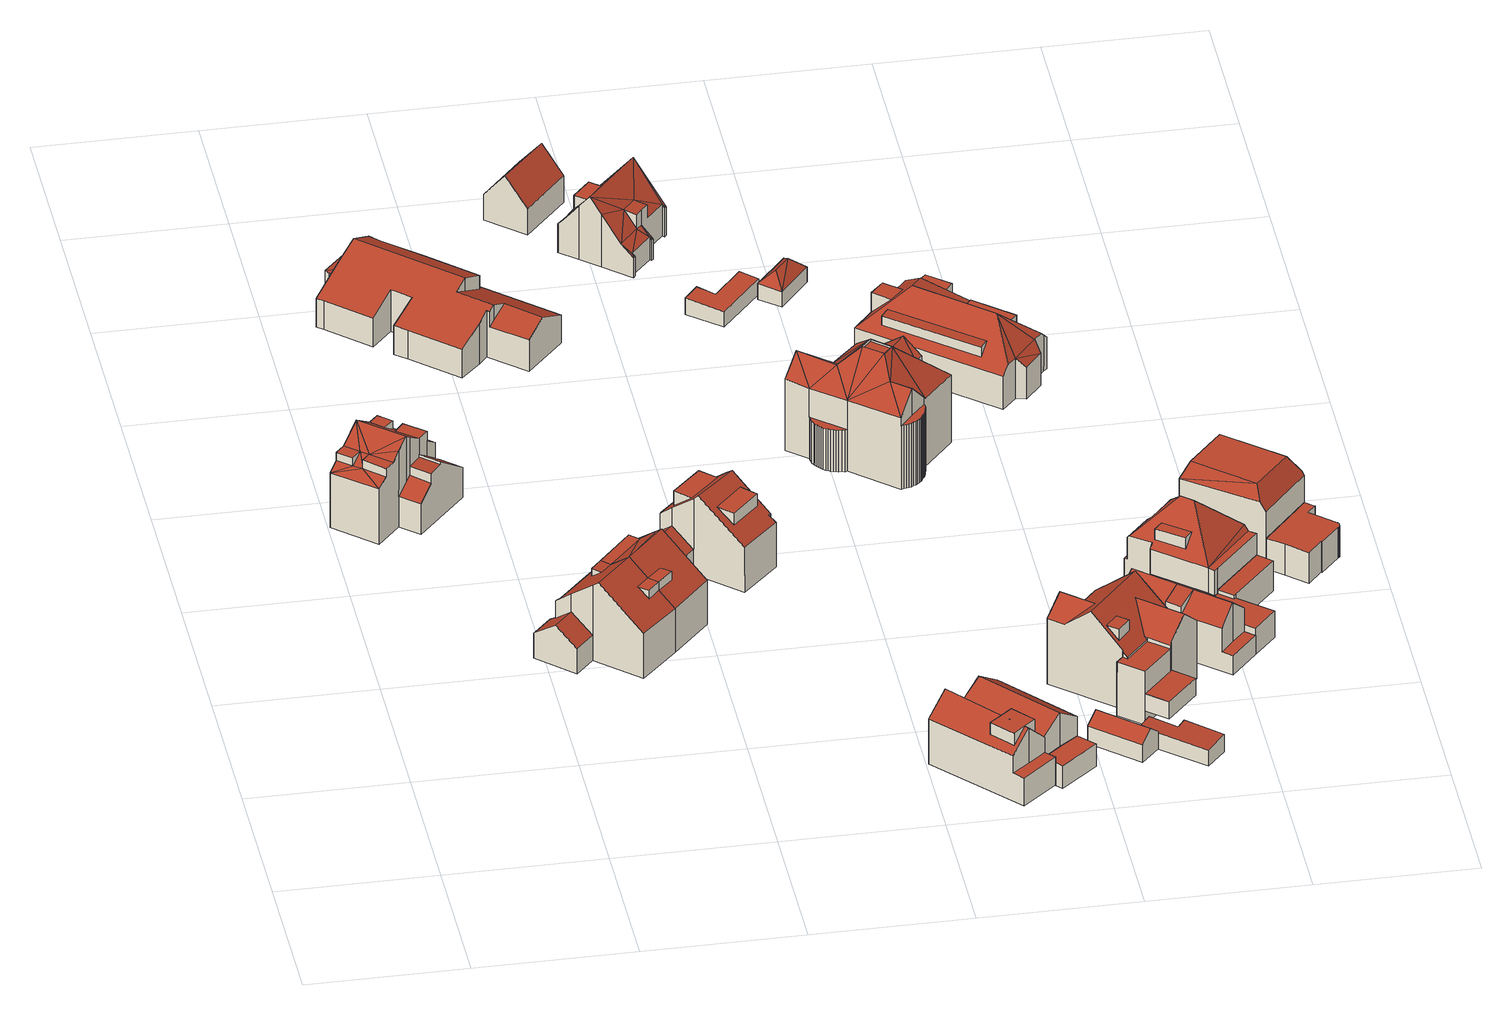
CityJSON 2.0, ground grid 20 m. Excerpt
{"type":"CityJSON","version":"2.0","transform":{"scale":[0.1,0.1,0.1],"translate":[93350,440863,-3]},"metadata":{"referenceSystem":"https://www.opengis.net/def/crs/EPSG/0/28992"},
"CityObjects":{
"building1":{"type":"Building","attributes":{"yearOfConstruction":1935,"hoogste_bouwlaag":2,"statusOmschr":"Pand in gebruik","aantalBouwlagen":3,"laagste_bouwlaag":0,"typeOmschr":"half vrijstaand"},"address":[{"CountryName":"Nederland","LocalityName":"Rotterdam","ThoroughfareNumber":"1","ThoroughfareName":"Wilgenoord","PostalCode":"3054AW"}],"geometry":[{"type":"Solid","lod":"2","boundaries":[[[[0,1,2,3,4,5,6,7]],[[8,9,10,11]],[[12,13,14,15]],[[16,17,18,19]],[[20,21,22,23]],[[24,25,26,27]],[[28,29,30,31,32]],[[33,34,35,36,37,38,11,10,39,40,41,19,18,42,43]],[[44,45,46,47,48,49,50]],[[51,52,53]],[[54,55,56]],[[24,54,52]],[[21,39,24]],[[21,24,52]],[[40,39,21]],[[40,21,57]],[[57,21,20]],[[52,54,56]],[[53,52,56]],[[39,25,24]],[[38,37,9,8]],[[15,14,29,28]],[[49,48,13,12]],[[43,42,17,16]],[[23,22,52,51]],[[27,26,55,54]],[[40,57,31,30]],[[33,43,47,46]],[[14,41,40,30,29]],[[48,19,41,14,13]],[[43,16,19,48,47]],[[20,23,51,53,3,2,31,57]],[[46,45,34,33]],[[12,15,28,32,1,0,50,49]],[[32,31,2,1]],[[53,56,4,3]],[[10,9,37,36,5,4,56,55,26,25,39]],[[6,5,36,35]],[[44,7,6,35,34,45]],[[0,7,44,50]],[[8,11,38]],[[17,42,18]],[[21,52,22]],[[24,27,54]]]],"semantics":{"surfaces":[{"type":"GroundSurface"},{"type":"RoofSurface"},{"type":"WallSurface"}],"values":[[0,1,1,1,1,1,1,1,1,1,1,1,1,1,1,1,1,1,1,1,2,2,2,2,2,2,2,2,2,2,2,2,2,2,2,2,2,2,2,2,2,2,2,2]]}}]},
"building2":{"type":"Building","attributes":{"yearOfConstruction":1935,"hoogste_bouwlaag":2,"statusOmschr":"Pand in gebruik","aantalBouwlagen":4,"laagste_bouwlaag":1,"typeOmschr":"kop van een rij"},"address":[{"CountryName":"Nederland","LocalityName":"Rotterdam","ThoroughfareNumber":"213","ThoroughfareName":"Straatweg","PostalCode":"3054AE"}],"geometry":[{"type":"Solid","lod":"2","boundaries":[[[[58,59,60,61,62,63,64,65,66,67]],[[68,69,70,71]],[[72,73,74,75]],[[76,77,78,79]],[[80,77,76,81,82,83,84,85]],[[86,87,88,89,90,73,72]],[[70,91,92,93,94,95,96,97,98,99,82,81,71]],[[92,91,69,68]],[[99,98,72,75]],[[98,97,86,72]],[[82,99,75,60,59,83]],[[79,78,80,85]],[[87,86,97,96]],[[76,79,85,84,58,67,93,92,68,71,81]],[[84,83,59,58]],[[75,74,61,60]],[[74,73,90,62,61]],[[63,62,90,89]],[[64,63,89,88]],[[95,65,64,88,87,96]],[[66,65,95,94]],[[67,66,94,93]],[[70,69,91]],[[78,77,80]]]],"semantics":{"surfaces":[{"type":"GroundSurface"},{"type":"RoofSurface"},{"type":"WallSurface"}],"values":[[0,1,1,1,1,1,1,2,2,2,2,2,2,2,2,2,2,2,2,2,2,2,2,2]]}}]},
"building3":{"type":"Building","attributes":{"yearOfConstruction":1935,"hoogste_bouwlaag":2,"statusOmschr":"Pand in gebruik","aantalBouwlagen":3,"laagste_bouwlaag":0,"typeOmschr":"tussenpand"},"address":[{"CountryName":"Nederland","LocalityName":"Rotterdam","ThoroughfareNumber":"215","ThoroughfareName":"Straatweg","PostalCode":"3054AE"}],"geometry":[{"type":"Solid","lod":"2","boundaries":[[[[100,101,58,67,102,103,104,105]],[[106,107,108,109]],[[106,110,111,112,113,107]],[[114,68,71,115]],[[116,76,79,117]],[[84,118,119,81,76,116,120,85]],[[119,121,81]],[[121,122,115]],[[122,123,124]],[[121,115,81]],[[115,71,81]],[[115,122,124]],[[124,123,125]],[[124,125,93]],[[124,93,92]],[[108,107,122,121]],[[107,113,123,122]],[[118,101,100,108,121,119]],[[113,112,125,123]],[[112,102,67,93,125]],[[124,92,68,114]],[[117,79,85,120]],[[109,105,104,110,106]],[[109,108,100,105]],[[118,84,58,101]],[[76,81,71,68,92,93,67,58,84,85,79]],[[112,111,103,102]],[[104,103,111,110]],[[115,124,114]],[[117,120,116]]]],"semantics":{"surfaces":[{"type":"GroundSurface"},{"type":"RoofSurface"},{"type":"WallSurface"}],"values":[[0,1,1,1,1,1,1,1,1,1,1,1,1,1,1,2,2,2,2,2,2,2,2,2,2,2,2,2,2,2]]}}]},
"building4":{"type":"Building","attributes":{"yearOfConstruction":1983,"hoogste_bouwlaag":1,"statusOmschr":"Pand in gebruik","aantalBouwlagen":2,"laagste_bouwlaag":0,"typeOmschr":"vrijstaand"},"address":[{"CountryName":"Nederland","LocalityName":"Rotterdam","ThoroughfareNumber":"18","ThoroughfareName":"Wilgenoord","PostalCode":"3054AW"}],"children":["building4-1","building4-2"]},
"building4-1":{"type":"BuildingPart","parents":["building4"],"geometry":[{"type":"Solid","lod":"2","boundaries":[[[[126,127,128,129,130,131,132,133,134,135,136,137,138,139,140,141,142,143]],[[144,145,146,147,148]],[[149,145,144,150,151,152,153,154,155]],[[156,157,158,159,160,161]],[[162,163,164,149,155,160,159,165,166,167,168,169,170,171,172,173,174]],[[137,136,175,176]],[[138,137,176,177]],[[139,138,177,178]],[[149,164,147,146]],[[145,149,146]],[[153,152,156,161]],[[178,177,158,157]],[[152,140,139,178,157,156]],[[161,160,154,153]],[[160,155,154]],[[177,176,159,158]],[[176,175,165,159]],[[175,136,135,166,165]],[[147,164,163,126,143,148]],[[163,162,127,126]],[[162,174,128,127]],[[174,173,129,128]],[[173,172,130,129]],[[131,130,172,171]],[[171,170,169,132,131]],[[169,168,133,132]],[[168,167,134,133]],[[167,166,135,134]],[[141,140,152,151]],[[142,141,151,150]],[[150,144,148,143,142]]]],"semantics":{"surfaces":[{"type":"GroundSurface"},{"type":"RoofSurface"},{"type":"ClosureSurface"},{"type":"WallSurface"}],"values":[[0,1,1,1,1,2,2,2,3,3,3,3,3,3,3,3,3,3,3,3,3,3,3,3,3,3,3,3,3,3,3]]}}]},
"building4-2":{"type":"BuildingPart","parents":["building4"],"geometry":[{"type":"Solid","lod":"2","boundaries":[[[[139,138,137,136,179,180,181,182,183,184,185]],[[176,175,136,137]],[[178,177,138,139]],[[177,176,137,138]],[[176,186,187]],[[176,187,175]],[[176,188,186]],[[177,189,176]],[[190,191,177]],[[192,191,190]],[[190,177,178]],[[189,188,176]],[[191,189,177]],[[175,187,179,136]],[[187,186,180,179]],[[186,188,181,180]],[[182,181,188,189]],[[183,182,189,191]],[[184,183,191,192]],[[192,190,185,184]],[[190,178,139,185]]]],"semantics":{"surfaces":[{"type":"GroundSurface"},{"type":"ClosureSurface"},{"type":"RoofSurface"},{"type":"WallSurface"}],"values":[[0,1,1,1,2,2,2,2,2,2,2,2,2,3,3,3,3,3,3,3,3]]}}]},
"building5":{"type":"Building","attributes":{"yearOfConstruction":1935,"hoogste_bouwlaag":2,"statusOmschr":"Pand in gebruik","aantalBouwlagen":3,"laagste_bouwlaag":0,"typeOmschr":"kop van een rij"},"address":[{"CountryName":"Nederland","LocalityName":"Rotterdam","ThoroughfareNumber":"217","ThoroughfareName":"Straatweg","PostalCode":"3054AE"}],"geometry":[{"type":"Solid","lod":"2","boundaries":[[[[193,194,195,196,197,105,104,198,199,200,201,202,203]],[[204,205,206,110,106,207,208]],[[209,210,211,212,213,214],[215,216,217,218]],[[207,106,109,219]],[[220,221,222,223,224,225,226,227,228,211,210],[229,230,231,232]],[[233,223,222]],[[234,233,235]],[[234,223,233]],[[235,233,221,220]],[[221,233,222]],[[209,193,203,235,220,210]],[[227,226,208,207]],[[228,227,207,219]],[[211,228,219,197,196,212]],[[204,208,226,225]],[[224,201,200,204,225]],[[234,202,201,224,223]],[[234,235,203,202]],[[209,214,194,193]],[[195,194,214,213]],[[213,212,196,195]],[[219,109,105,197]],[[109,106,110,104,105]],[[198,104,110,206]],[[199,198,206,205]],[[200,199,205,204]],[[218,217,236,237]],[[237,236,216,215]],[[236,217,216]],[[237,215,218]],[[238,239,230,229]],[[232,231,239,238]],[[229,232,238]],[[230,239,231]]]],"semantics":{"surfaces":[{"type":"GroundSurface"},{"type":"RoofSurface"},{"type":"WallSurface"}],"values":[[0,1,1,1,1,1,1,1,2,2,2,2,2,2,2,2,2,2,2,2,2,2,2,2,2,2,1,2,2,2,1,2,2,2]]}}]},
"building6":{"type":"Building","attributes":{"yearOfConstruction":1884,"hoogste_bouwlaag":1,"statusOmschr":"Pand in gebruik","aantalBouwlagen":2,"laagste_bouwlaag":0,"typeOmschr":"tussenpand"},"address":[{"CountryName":"Nederland","LocalityName":"Rotterdam","ThoroughfareNumber":"252","ThoroughfareName":"Straatweg","PostalCode":"3054AN"}],"geometry":[{"type":"Solid","lod":"2","boundaries":[[[[240,241,242,243]],[[244,245,246,247,248,249]],[[250,251,246,252,253,254,255,249]],[[249,255,256,257,252,246,258,259]],[[260,261,262,263,264]],[[248,247,251,250]],[[259,258,245,244]],[[255,254,262,261]],[[256,255,261,260]],[[257,242,241,253,252]],[[264,243,242,257,256,260]],[[264,263,240,243]],[[262,254,253,241,240,263]],[[246,251,247]],[[245,258,246]],[[249,248,250]],[[244,249,259]]]],"semantics":{"surfaces":[{"type":"GroundSurface"},{"type":"RoofSurface"},{"type":"WallSurface"}],"values":[[0,1,1,1,1,2,2,2,2,2,2,2,2,2,2,2,2]]}}]},
"building7":{"type":"Building","attributes":{"yearOfConstruction":1881,"statusOmschr":"Pand in gebruik","aantalBouwlagen":1},"address":[{"CountryName":"Nederland","LocalityName":"Rotterdam"}],"geometry":[{"type":"Solid","lod":"2","boundaries":[[[[265,266,267,268]],[[269,270,271,272]],[[273,274,270,269]],[[272,271,266,265]],[[271,270,274,267,266]],[[268,267,274,273]],[[272,265,268,273,269]]]],"semantics":{"surfaces":[{"type":"GroundSurface"},{"type":"RoofSurface"},{"type":"WallSurface"}],"values":[[0,1,1,2,2,2,2]]}}]},
"building8":{"type":"Building","attributes":{"yearOfConstruction":1887,"hoogste_bouwlaag":1,"statusOmschr":"Pand in gebruik","aantalBouwlagen":3,"laagste_bouwlaag":1,"typeOmschr":"kop van een rij"},"address":[{"CountryName":"Nederland","LocalityName":"Rotterdam","ThoroughfareNumber":"254","ThoroughfareName":"Straatweg","PostalCode":"3054AN"}],"children":["building8-1","building8-2"]},
"building8-1":{"type":"BuildingPart","parents":["building8"],"geometry":[{"type":"Solid","lod":"2","boundaries":[[[[275,276,277,278,279]],[[280,281,282,283]],[[284,285,281,280]],[[286,287,275,279]],[[287,288,276,275]],[[280,283,288,287]],[[284,280,287,286]],[[285,278,277,282,281]],[[286,279,278,285,284]],[[288,283,282,277,276]]]],"semantics":{"surfaces":[{"type":"GroundSurface"},{"type":"RoofSurface"},{"type":"ClosureSurface"},{"type":"WallSurface"}],"values":[[0,1,1,2,2,3,3,3,3,3]]}}]},
"building8-2":{"type":"BuildingPart","parents":["building8"],"geometry":[{"type":"Solid","lod":"2","boundaries":[[[[289,290,291,276,275,279]],[[286,287,288,292,293,294]],[[275,276,288,287]],[[279,275,287,286]],[[292,288,276,291]],[[293,292,291,290]],[[289,279,286,294]],[[294,293,290,289]]]],"semantics":{"surfaces":[{"type":"GroundSurface"},{"type":"RoofSurface"},{"type":"ClosureSurface"},{"type":"WallSurface"}],"values":[[0,1,2,2,3,3,3,3]]}}]},
"building9":{"type":"Building","attributes":{"yearOfConstruction":1921,"hoogste_bouwlaag":2,"statusOmschr":"Pand in gebruik","aantalBouwlagen":3,"laagste_bouwlaag":0,"typeOmschr":"vrijstaand"},"address":[{"CountryName":"Nederland","LocalityName":"Rotterdam","ThoroughfareNumber":"223","ThoroughfareName":"Straatweg","PostalCode":"3054AG"}],"geometry":[{"type":"Solid","lod":"2","boundaries":[[[[295,296,297,298,299,300,301,302,303,304,305,306,307,308,309,310,311,312,313,314]],[[315,316,317,318]],[[319,320,321,322,323]],[[324,325,326]],[[327,328,329]],[[327,329,330]],[[329,328,324]],[[331,326,325]],[[329,324,326]],[[332,326,331]],[[333,334,320]],[[321,335,325]],[[320,334,321]],[[324,321,325]],[[336,320,337]],[[321,334,335]],[[336,333,320]],[[338,333,336]],[[338,336,339]],[[317,340,341]],[[333,342,318]],[[333,317,334]],[[317,343,334]],[[342,344,318]],[[342,345,346]],[[333,318,317]],[[317,341,343]],[[333,345,342]],[[343,341,347]],[[341,348,347]],[[323,322,324,328]],[[337,319,323,328,295,314,336]],[[305,304,347,348]],[[306,305,348,341]],[[307,306,341,340]],[[309,308,344,342]],[[344,308,307,340,316,315]],[[342,346,310,309]],[[311,310,346,345]],[[338,312,311,345,333]],[[338,339,313,312]],[[339,336,314,313]],[[296,295,328,327]],[[327,330,297,296]],[[330,329,298,297]],[[329,326,299,298]],[[300,299,326,332]],[[332,331,301,300]],[[331,325,335,302,301]],[[335,334,343,303,302]],[[343,347,304,303]],[[317,316,340]],[[318,344,315]],[[319,337,320]],[[322,321,324]]]],"semantics":{"surfaces":[{"type":"GroundSurface"},{"type":"RoofSurface"},{"type":"WallSurface"}],"values":[[0,1,1,1,1,1,1,1,1,1,1,1,1,1,1,1,1,1,1,1,1,1,1,1,1,1,1,1,1,1,2,2,2,2,2,2,2,2,2,2,2,2,2,2,2,2,2,2,2,2,2,2,2,2,2]]}}]},
"building10":{"type":"Building","attributes":{"yearOfConstruction":1887,"statusOmschr":"Pand in gebruik","aantalBouwlagen":1},"address":[{"CountryName":"Nederland","LocalityName":"Rotterdam"}],"geometry":[{"type":"Solid","lod":"2","boundaries":[[[[349,350,351,352]],[[353,354,355,356]],[[356,355,357,358]],[[358,357,350,349]],[[354,351,350,357,355]],[[352,351,354,353]],[[353,356,358,349,352]]]],"semantics":{"surfaces":[{"type":"GroundSurface"},{"type":"RoofSurface"},{"type":"WallSurface"}],"values":[[0,1,1,2,2,2,2]]}}]},
"building11":{"type":"Building","attributes":{"yearOfConstruction":1921,"statusOmschr":"Pand in gebruik","aantalBouwlagen":1},"address":[{"CountryName":"Nederland","LocalityName":"Rotterdam"}],"geometry":[{"type":"Solid","lod":"2","boundaries":[[[[359,360,361,362,363,364]],[[365,366,367,368,369,370]],[[370,369,360,359]],[[369,368,361,360]],[[362,361,368,367]],[[363,362,367,366]],[[364,363,366,365]],[[359,364,365,370]]]],"semantics":{"surfaces":[{"type":"GroundSurface"},{"type":"RoofSurface"},{"type":"WallSurface"}],"values":[[0,1,2,2,2,2,2,2]]}}]},
"building12":{"type":"Building","attributes":{"yearOfConstruction":1914,"hoogste_bouwlaag":2,"statusOmschr":"Pand in gebruik","aantalBouwlagen":4,"laagste_bouwlaag":1,"typeOmschr":"tussenpand"},"address":[{"CountryName":"Nederland","LocalityName":"Rotterdam","ThoroughfareNumber":"219","ThoroughfareName":"Straatweg","PostalCode":"3054AG"}],"children":["building12-1","building12-2"]},
"building12-1":{"type":"BuildingPart","parents":["building12"],"geometry":[{"type":"Solid","lod":"2","boundaries":[[[[371,372,373,374,375,376,377]],[[378,379,380,381,382,383,384]],[[378,384,372,371]],[[384,383,373,372]],[[383,382,374,373]],[[382,381,375,374]],[[376,375,381,380]],[[377,376,380,379]],[[379,378,371,377]]]],"semantics":{"surfaces":[{"type":"GroundSurface"},{"type":"RoofSurface"},{"type":"ClosureSurface"},{"type":"WallSurface"}],"values":[[0,1,2,2,2,2,3,3,3]]}}]},
"building12-2":{"type":"BuildingPart","parents":["building12"],"geometry":[{"type":"Solid","lod":"2","boundaries":[[[[385,386,387,388,389,390,391,392,393,394,395,396,397,398,399,400,401,402,403,404,405,406,407,408,409,410,411,412,413,414,415,416,375,374,373,372,371,417,418,419,420,421,422,423,424,425,426,427,428,429,430]],[[431,432,433,434]],[[435,436,437,438]],[[439,440,441,442,443,444,445,446,447,448,449,450,451,452,453,454,455,456,457,458,459]],[[460,461,462,463]],[[464,465,466,467,468,469,470,471,472,473,474,475,476,477,478,479,480,481,482]],[[374,375,381,382]],[[373,374,382,383]],[[372,373,383,384]],[[371,372,384,378]],[[483,435,484]],[[484,435,438]],[[485,486,460]],[[486,487,461]],[[460,486,461]],[[488,489,490]],[[488,490,491]],[[488,491,492]],[[490,493,491]],[[488,494,489]],[[495,496,494]],[[495,494,488]],[[497,488,492]],[[495,488,497]],[[462,461,498]],[[498,461,499]],[[461,487,499]],[[500,491,501]],[[492,491,500]],[[499,492,500]],[[497,492,499]],[[487,497,499]],[[502,503,484]],[[485,484,486]],[[484,438,486]],[[438,437,495]],[[437,496,495]],[[504,505,437]],[[485,502,484]],[[437,505,496]],[[438,495,486]],[[431,434,487,486]],[[495,497,433,432]],[[434,433,497,487]],[[486,495,432,431]],[[463,462,448,447]],[[462,498,449,448]],[[460,463,447,418,417,485]],[[499,500,473,472]],[[498,499,472,392,391,449]],[[473,500,501,411,410]],[[382,381,505,504]],[[378,384,503,502]],[[503,384,383,435,483]],[[435,383,382,504,436]],[[381,375,416,496,505]],[[485,417,371,378,502]],[[472,471,393,392]],[[471,470,394,393]],[[470,469,395,394]],[[469,468,396,395]],[[468,467,397,396]],[[467,466,398,397]],[[466,465,399,398]],[[465,464,400,399]],[[464,482,401,400]],[[482,481,402,401]],[[481,480,403,402]],[[480,479,404,403]],[[479,478,405,404]],[[478,477,406,405]],[[477,476,407,406]],[[476,475,408,407]],[[475,474,409,408]],[[474,473,410,409]],[[493,412,411,501,491]],[[413,412,493,490]],[[414,413,490,489]],[[415,414,489,494]],[[416,415,494,496]],[[419,418,447,446]],[[420,419,446,445]],[[445,444,421,420]],[[444,443,422,421]],[[443,442,423,422]],[[442,441,424,423]],[[441,440,425,424]],[[440,439,426,425]],[[439,459,427,426]],[[459,458,428,427]],[[458,457,429,428]],[[457,456,430,429]],[[456,455,385,430]],[[455,454,386,385]],[[454,453,387,386]],[[453,452,388,387]],[[452,451,389,388]],[[451,450,390,389]],[[450,449,391,390]],[[483,484,503]],[[436,504,437]]]],"semantics":{"surfaces":[{"type":"GroundSurface"},{"type":"RoofSurface"},{"type":"ClosureSurface"},{"type":"WallSurface"}],"values":[[0,1,1,1,1,1,2,2,2,2,1,1,1,1,1,1,1,1,1,1,1,1,1,1,1,1,1,1,1,1,1,1,1,1,1,1,1,1,1,1,1,3,3,3,3,3,3,3,3,3,3,3,3,3,3,3,3,3,3,3,3,3,3,3,3,3,3,3,3,3,3,3,3,3,3,3,3,3,3,3,3,3,3,3,3,3,3,3,3,3,3,3,3,3,3,3,3,3,3,3,3]]}}]},
"building13":{"type":"Building","attributes":{"yearOfConstruction":1888,"hoogste_bouwlaag":2,"statusOmschr":"Pand in gebruik","aantalBouwlagen":3,"laagste_bouwlaag":0,"deviation":"yes","typeOmschr":"vrijstaand"},"address":[{"CountryName":"Nederland","LocalityName":"Rotterdam","ThoroughfareNumber":"256","ThoroughfareName":"Straatweg","PostalCode":"3054AN"}],"geometry":[{"type":"MultiSurface","lod":"2","boundaries":[[[506,507,508,509,510,511,512,513,514,515,516]],[[517,518,519,520,521,522]],[[523,524,519,518]],[[525,526,527,528]],[[529,530,528,527,531,532,533]],[[534,535,536,537,538]],[[539,540,541,525,528,530]],[[519,524,542,543,532,531,544,545,546,547,520],[548,549,550,551]],[[552,553,554,555]],[[556,557,558,559,560]],[[561,562,563,564,565,566]],[[517,522,566,567]],[[555,554,508,507]],[[566,565,558,557]],[[567,566,557,556]],[[517,567,556,555,507,506,523,518]],[[538,537,529,533]],[[546,545,563,562]],[[547,546,562,561]],[[544,510,509,564,563,545]],[[531,527,526,511,510,544]],[[541,512,511,526,525]],[[535,513,512,541,540,536]],[[514,513,535,534]],[[532,543,515,514,534,538,533]],[[516,515,543,542]],[[523,506,516,542,524]],[[560,559,553,552]],[[521,520,547]],[[522,521,547,561,566]],[[530,529,539]],[[529,537,536,540,539]],[[559,568,558,554,553]],[[558,565,564,509,508,554]],[[552,555,556,560]],[[551,550,569,570]],[[570,569,549,548]],[[570,548,551]],[[569,550,549]]],"semantics":{"surfaces":[{"type":"GroundSurface"},{"type":"RoofSurface"},{"type":"OuterCeilingSurface"},{"type":"WallSurface"}],"values":[0,1,1,1,1,1,1,1,2,1,1,3,3,3,3,3,3,3,3,3,3,3,3,3,3,3,3,3,3,3,3,3,3,3,3,1,3,3,3]}}]},
"building14":{"type":"Building","attributes":{"yearOfConstruction":1888,"statusOmschr":"Pand in gebruik","aantalBouwlagen":1,"avineonStatus":"unmatchedfootprint"},"address":[{"CountryName":"Nederland","LocalityName":"Rotterdam"}],"geometry":[{"type":"Solid","lod":"2","boundaries":[[[[571,572,573,574,575,576]],[[577,578,579,580,581,582]],[[581,580,573,572]],[[574,573,580,579]],[[575,574,579,578]],[[576,575,578,577]],[[571,576,577,582]],[[582,581,572,571]]]],"semantics":{"surfaces":[{"type":"GroundSurface"},{"type":"RoofSurface"},{"type":"WallSurface"}],"values":[[0,1,2,2,2,2,2,2]]}}]},
"building15":{"type":"Building","attributes":{"yearOfConstruction":1919,"statusOmschr":"Pand in gebruik","aantalBouwlagen":1},"address":[{"CountryName":"Nederland","LocalityName":"Rotterdam"}],"geometry":[{"type":"Solid","lod":"2","boundaries":[[[[583,584,585,586]],[[587,588,589,590]],[[591,589,588]],[[592,587,590]],[[592,590,591]],[[590,589,591]],[[583,586,587,592]],[[592,591,584,583]],[[591,588,585,584]],[[586,585,588,587]]]],"semantics":{"surfaces":[{"type":"GroundSurface"},{"type":"RoofSurface"},{"type":"WallSurface"}],"values":[[0,1,1,1,1,1,2,2,2,2]]}}]},
"building16":{"type":"Building","attributes":{"yearOfConstruction":1888,"statusOmschr":"Pand in gebruik","aantalBouwlagen":1},"address":[{"CountryName":"Nederland","LocalityName":"Rotterdam"}],"geometry":[{"type":"Solid","lod":"2","boundaries":[[[[593,594,595,596]],[[597,598,599,600]],[[601,600,602,603]],[[601,604,605,606,597,600]],[[607,608,609,610,611]],[[597,606,612,613]],[[601,603,609,608]],[[604,601,608,607]],[[611,596,595,605,604,607]],[[611,610,593,596]],[[602,599,598,613,612,594,593,610,609,603]],[[605,595,594,612,606]],[[600,599,602]],[[597,613,598]]]],"semantics":{"surfaces":[{"type":"GroundSurface"},{"type":"RoofSurface"},{"type":"WallSurface"}],"values":[[0,1,1,1,1,1,2,2,2,2,2,2,2,2]]}}]},
"building17":{"type":"Building","attributes":{"yearOfConstruction":1919,"hoogste_bouwlaag":1,"statusOmschr":"Pand in gebruik","aantalBouwlagen":2,"laagste_bouwlaag":0,"typeOmschr":"vrijstaand"},"address":[{"CountryName":"Nederland","LocalityName":"Rotterdam","ThoroughfareNumber":"221","ThoroughfareName":"Straatweg","PostalCode":"3054AG"}],"geometry":[{"type":"Solid","lod":"2","boundaries":[[[[614,615,616,617,618,619,620,621,622,623,624,625,626,627,628]],[[629,630,631,632]],[[633,634,631,635,636],[637,638,639,640]],[[641,642,643,644]],[[645,646,647,630,629,648],[649,650,651,652]],[[653,654,655,632,631,634,656,657],[658,659,660,661]],[[662,641,644,663,635,631,630,647]],[[664,665,666]],[[656,634,665]],[[665,634,666]],[[664,666,667]],[[666,634,633]],[[668,648,669]],[[669,670,655]],[[669,648,670]],[[670,632,655]],[[669,655,627,626]],[[668,669,626,625]],[[628,627,655,654]],[[614,628,654,653]],[[653,657,615,614]],[[657,656,665,616,615]],[[617,616,665,664]],[[664,667,618,617]],[[667,666,619,618]],[[666,633,636,620,619]],[[636,635,621,620]],[[662,647,622,621,635,663,643,642]],[[623,622,647,646]],[[624,623,646,645]],[[668,625,624,645,648]],[[629,632,670]],[[644,643,663]],[[641,662,642]],[[648,629,670]],[[640,639,671,672]],[[672,671,638,637]],[[640,672,637]],[[639,638,671]],[[673,674,659,658]],[[661,660,674,673]],[[673,658,661]],[[674,660,659]],[[675,676,650,649]],[[652,651,676,675]],[[675,649,652]],[[676,651,650]]]],"semantics":{"surfaces":[{"type":"GroundSurface"},{"type":"RoofSurface"},{"type":"WallSurface"}],"values":[[0,1,1,1,1,1,1,1,1,1,1,1,1,1,1,1,2,2,2,2,2,2,2,2,2,2,2,2,2,2,2,2,2,2,2,1,2,2,2,1,2,2,2,1,2,2,2]]}}]},
"building18":{"type":"Building","attributes":{"yearOfConstruction":1893,"hoogste_bouwlaag":3,"statusOmschr":"Pand in gebruik","aantalBouwlagen":5,"laagste_bouwlaag":1,"typeOmschr":"vrijstaand"},"address":[{"CountryName":"Nederland","LocalityName":"Rotterdam","ThoroughfareNumber":"258","ThoroughfareName":"Straatweg","PostalCode":"3054AN"}],"children":["building18-1","building18-2"]},
"building18-1":{"type":"BuildingPart","parents":["building18"],"geometry":[{"type":"Solid","lod":"2","boundaries":[[[[677,678,679,680,596,595,681,682,683,684,685]],[[686,687,688,689,690,691,692,693,694,695]],[[696,697,698,699,700]],[[683,682,689,688]],[[684,683,688,687]],[[685,684,687,686]],[[697,677,685,686,698]],[[700,699,695,694]],[[696,700,694,679,678]],[[699,698,686,695]],[[682,681,690,689]],[[678,677,697,696]],[[680,679,694,693]],[[693,692,596,680]],[[692,691,595,596]],[[691,690,681,595]]]],"semantics":{"surfaces":[{"type":"GroundSurface"},{"type":"RoofSurface"},{"type":"ClosureSurface"},{"type":"WallSurface"}],"values":[[0,1,1,2,2,2,2,3,3,3,3,3,3,3,3,3]]}}]},
"building18-2":{"type":"BuildingPart","parents":["building18"],"geometry":[{"type":"Solid","lod":"2","boundaries":[[[[677,685,684,683,682,701,702,703,704,705,706]],[[707,708,709,710,711,712],[713,714,715,716]],[[717,718,708,707]],[[719,720,721,722]],[[723,724,712,725,726]],[[727,728,729,730,709,708,718]],[[687,688,683,684]],[[688,689,682,683]],[[686,687,684,685]],[[677,697,698,686,685]],[[717,707,712]],[[724,717,712]],[[712,711,689,688]],[[725,712,688,687]],[[723,726,698,697]],[[698,726,725,687,686]],[[722,721,730,729]],[[709,730,721,720,702,701,710]],[[703,702,720,719]],[[728,704,703,719,722,729]],[[705,704,728,727]],[[706,705,727,718]],[[710,701,682,689,711]],[[723,697,677,706,718,717,724]],[[716,715,731,732]],[[732,731,714,713]],[[715,714,731]],[[716,732,713]]]],"semantics":{"surfaces":[{"type":"GroundSurface"},{"type":"RoofSurface"},{"type":"ClosureSurface"},{"type":"WallSurface"}],"values":[[0,1,1,1,1,1,2,2,2,2,1,1,3,3,3,3,3,3,3,3,3,3,3,3,1,3,3,3]]}}]},
"building19":{"type":"Building","attributes":{"yearOfConstruction":1892,"hoogste_bouwlaag":2,"statusOmschr":"Pand in gebruik","aantalBouwlagen":4,"laagste_bouwlaag":1,"typeOmschr":"vrijstaand"},"address":[{"CountryName":"Nederland","LocalityName":"Rotterdam","ThoroughfareNumber":"260","ThoroughfareName":"Straatweg","PostalCode":"3054AN"}],"children":["building19-1","building19-2"]},
"building19-1":{"type":"BuildingPart","parents":["building19"],"geometry":[{"type":"Solid","lod":"2","boundaries":[[[[733,734,735,736,737,738,739,740,741,742]],[[743,744,745,746]],[[747,743,746,748,749,750]],[[747,751,744,743]],[[752,753,754,755]],[[756,757,736,735]],[[746,745,758]],[[748,746,758]],[[751,759,744]],[[744,759,760]],[[745,761,758]],[[760,761,745]],[[744,760,745]],[[750,749,757,756]],[[755,754,760,759]],[[738,737,758,761]],[[754,739,738,761,760]],[[751,733,742,755,759]],[[754,753,740,739]],[[741,740,753,752]],[[742,741,752,755]],[[734,733,751,747]],[[756,735,734,747,750]],[[749,748,758,737,736,757]]]],"semantics":{"surfaces":[{"type":"GroundSurface"},{"type":"RoofSurface"},{"type":"ClosureSurface"},{"type":"WallSurface"}],"values":[[0,1,1,1,1,2,1,1,1,1,1,1,1,3,3,3,3,3,3,3,3,3,3,3]]}}]},
"building19-2":{"type":"BuildingPart","parents":["building19"],"geometry":[{"type":"Solid","lod":"2","boundaries":[[[[762,763,764,765,766,767,768,769,770,771,736,735,772,773,774,775,776,777,778]],[[779,780,781,782,783,784,785,786,756,757,787,788,789,790,791,792,793,794,795]],[[735,736,757,756]],[[787,757,736,771]],[[788,787,771,770]],[[772,735,756,786]],[[773,772,786,785]],[[785,784,774,773]],[[775,774,784,783]],[[776,775,783,782]],[[777,776,782,781]],[[778,777,781,780]],[[762,778,780,779]],[[763,762,779,795]],[[795,794,764,763]],[[794,793,765,764]],[[793,792,766,765]],[[792,791,767,766]],[[791,790,768,767]],[[790,789,769,768]],[[789,788,770,769]]]],"semantics":{"surfaces":[{"type":"GroundSurface"},{"type":"RoofSurface"},{"type":"ClosureSurface"},{"type":"WallSurface"}],"values":[[0,1,2,3,3,3,3,3,3,3,3,3,3,3,3,3,3,3,3,3,3]]}}]}
},
"vertices":[
[166,778,5],[104,709,5],[81,729,5],[52,697,5],[2,742,5],[81,831,5],[131,786,5],[142,799,5],[88,806,103],[72,820,103],[61,808,103],[76,794,103],[133,742,78],[111,762,78],[97,746,77],[119,726,77],[123,775,104],[98,797,104],[87,784,103],[111,762,104],[73,719,103],[48,741,103],[38,729,104],[62,707,103],[39,749,103],[22,764,103],[11,752,103],[28,737,103],[119,726,64],[97,746,65],[92,741,59],[81,729,48],[104,709,48],[135,788,79],[133,789,79],[131,786,82],[81,831,82],[72,820,91],[88,806,91],[41,786,123],[92,741,123],[97,746,118],[98,797,91],[123,775,91],[142,799,47],[133,789,57],[135,788,57],[123,775,70],[111,762,82],[133,742,82],[166,778,47],[62,707,92],[38,729,92],[52,697,83],[28,737,92],[11,752,92],[2,742,82],[81,729,112],
[351,403,10],[305,356,10],[253,404,10],[230,379,10],[186,421,10],[188,423,10],[210,447,10],[221,438,10],[264,484,10],[265,485,10],[275,475,101],[262,461,101],[272,452,100],[285,465,101],[231,425,67],[208,400,67],[230,379,45],[253,404,45],[323,429,101],[308,413,101],[320,403,101],[334,419,101],[320,403,89],[304,447,121],[259,399,121],[305,356,73],[351,403,71],[334,419,89],[215,439,51],[217,441,51],[210,447,45],[188,423,45],[186,421,45],[262,461,90],[275,475,90],[265,485,79],[264,484,79],[221,438,79],[217,441,75],[215,439,75],[231,425,92],[253,404,115],
[347,504,10],[398,455,10],[311,534,10],[301,544,10],[330,575,10],[374,534,10],[353,554,67],[325,525,67],[347,504,45],[374,534,45],[330,575,45],[301,544,45],[311,534,55],[313,536,55],[317,523,101],[328,512,101],[341,449,100],[353,438,101],[398,455,72],[352,499,121],[353,438,89],[347,504,115],[325,525,92],[313,536,79],[317,523,89],[311,534,79],
[245,1059,9],[234,1046,9],[209,1020,9],[154,1071,9],[139,1084,9],[166,1112,9],[144,1132,9],[118,1103,9],[68,1150,9],[60,1157,9],[95,1196,9],[115,1217,9],[137,1240,9],[149,1228,9],[193,1188,9],[201,1196,9],[336,1073,9],[288,1020,9],[308,1042,68],[269,1079,68],[254,1063,57],[248,1056,53],[288,1020,53],[254,1063,78],[336,1073,48],[201,1196,48],[193,1188,54],[250,1135,54],[229,1112,69],[216,1098,78],[193,1188,73],[149,1228,73],[137,1240,73],[115,1217,87],[229,1112,87],[250,1135,73],[234,1046,66],[245,1059,74],[248,1056,74],[95,1196,73],[60,1157,49],[68,1150,49],[118,1103,49],[144,1132,67],[148,1129,67],[166,1112,67],[139,1084,49],[154,1071,49],[209,1020,49],[95,1196,45],[115,1217,45],[137,1240,45],[149,1228,45],
[93,1198,9],[84,1206,9],[80,1210,9],[125,1260,9],[141,1245,9],[154,1233,9],[151,1230,9],[84,1206,49],[93,1198,46],[80,1210,51],[125,1260,50],[151,1230,45],[141,1245,44],[154,1233,45],
[494,570,10],[491,568,10],[499,561,10],[453,514,10],[401,562,10],[354,601,10],[359,605,10],[369,596,10],[420,651,10],[457,616,10],[452,610,10],[369,596,55],[359,605,45],[354,601,45],[379,583,67],[367,594,55],[494,570,79],[455,607,120],[406,558,122],[453,514,73],[499,561,72],[491,568,79],[479,574,89],[445,538,90],[428,554,107],[462,590,107],[401,562,45],[452,610,117],[449,613,114],[433,627,97],[439,633,97],[420,651,77],[369,596,79],[367,594,79],[379,583,92],[401,562,116],[439,615,107],[401,575,109],[383,593,89],[420,633,87],[449,613,83],[457,616,80],[452,610,80],[445,538,106],[479,574,106],[420,633,107],[383,593,109],
[694,7,13],[600,115,13],[646,154,13],[738,45,13],[715,55,101],[692,82,101],[678,70,101],[663,58,101],[686,30,101],[701,43,101],[686,30,84],[663,58,84],[623,135,102],[600,115,76],[683,20,76],[705,38,101],[727,57,73],[646,154,75],[692,82,85],[715,55,84],[727,57,52],[705,38,52],[683,20,52],[694,7,52],[738,45,52],
[392,1368,7],[338,1308,7],[293,1348,7],[346,1408,7],[369,1388,79],[315,1328,79],[338,1308,43],[392,1368,44],[346,1408,43],[293,1348,43],
[749,79,12],[726,59,12],[646,154,12],[695,191,12],[773,98,12],[749,79,90],[670,173,90],[646,154,69],[726,59,70],[773,98,70],[695,191,70],[773,98,43],[749,79,43],[726,59,43],
[792,76,12],[745,37,12],[738,45,12],[738,45,44],[745,37,44],[792,76,44],
[461,1240,8],[473,1229,8],[471,1227,8],[469,1229,8],[443,1200,8],[446,1198,8],[444,1195,8],[411,1224,8],[388,1244,8],[366,1263,8],[368,1266,8],[371,1263,8],[389,1285,8],[411,1310,8],[429,1330,8],[427,1333,8],[429,1335,8],[497,1276,8],[495,1274,8],[492,1276,8],[411,1310,71],[389,1285,71],[402,1274,71],[424,1299,71],[470,1250,71],[456,1262,72],[441,1244,72],[454,1232,71],[461,1240,71],[454,1232,51],[431,1206,50],[443,1200,39],[473,1229,37],[461,1240,51],[469,1229,40],[471,1227,37],[444,1195,36],[446,1198,36],[463,1306,102],[399,1234,101],[411,1224,82],[492,1276,52],[470,1250,52],[497,1276,48],[495,1274,48],[389,1285,52],[371,1263,52],[429,1330,52],[388,1244,83],[411,1310,52],[429,1335,48],[427,1333,48],[366,1263,48],[368,1266,48],
[847,76,11],[791,127,11],[814,152,11],[870,101,11],[870,101,36],[814,152,36],[803,140,49],[859,89,49],[791,127,36],[847,76,36],
[583,1143,2],[531,1083,2],[491,1117,2],[508,1137,2],[528,1120,2],[563,1161,2],[563,1161,25],[528,1120,24],[508,1137,26],[491,1117,25],[531,1083,23],[583,1143,24],
[730,799,9],[717,811,9],[698,828,9],[677,845,9],[664,857,9],[679,874,9],[745,816,9],[730,799,56],[745,816,56],[679,874,56],[664,857,56],[677,845,56],[698,828,56],[717,811,56],
[691,704,9],[688,703,9],[685,701,9],[682,700,9],[679,699,9],[676,699,9],[672,698,9],[617,747,9],[614,746,9],[611,747,9],[607,747,9],[604,748,9],[601,749,9],[598,750,9],[595,752,9],[593,753,9],[590,755,9],[588,758,9],[586,760,9],[584,763,9],[582,765,9],[581,768,9],[579,771,9],[579,774,9],[578,777,9],[578,781,9],[553,803,9],[587,841,9],[605,825,9],[608,828,9],[610,826,9],[650,870,9],[747,785,9],[706,738,9],[707,737,9],[707,734,9],[707,731,9],[706,727,9],[705,724,9],[704,721,9],[703,718,9],[701,716,9],[700,713,9],[698,710,9],[696,708,9],[693,706,9],[676,780,152],[654,800,152],[642,787,152],[665,767,152],[698,828,136],[677,845,116],[670,837,115],[678,805,134],[701,716,98],[703,718,98],[704,721,98],[705,724,98],[706,727,98],[707,731,98],[707,734,98],[707,737,98],[706,738,98],[689,718,98],[672,698,98],[676,699,98],[679,699,98],[682,700,98],[685,701,98],[688,703,98],[691,704,98],[693,706,98],[696,708,98],[698,710,98],[700,713,98],[709,742,103],[666,738,135],[689,718,135],[706,738,108],[593,753,67],[595,752,67],[598,750,67],[601,749,67],[604,748,67],[607,747,67],[611,747,67],[614,746,67],[617,747,67],[578,781,67],[578,777,67],[579,774,67],[579,771,67],[581,768,67],[582,765,67],[584,763,67],[586,760,67],[588,758,67],[590,755,67],[717,811,117],[709,803,116],[747,785,104],[676,780,155],[665,767,155],[613,788,133],[608,828,103],[605,825,108],[570,822,135],[611,785,134],[587,841,108],[610,826,106],[654,800,155],[650,870,104],[642,787,155],[672,698,109],[617,747,108],[578,781,107],[553,803,109],[730,799,104],[717,811,104],[677,845,104],[664,857,103],
[941,241,10],[903,199,10],[864,155,10],[835,181,10],[845,192,10],[767,261,10],[789,286,10],[812,312,10],[833,337,10],[891,285,10],[906,272,10],[903,199,93],[922,220,117],[872,264,117],[875,221,90],[878,218,90],[902,197,90],[941,241,92],[913,266,92],[786,283,123],[767,261,102],[785,245,102],[822,251,123],[810,302,86],[820,294,97],[812,222,132],[878,297,132],[837,333,86],[833,337,58],[812,312,58],[806,306,58],[810,302,58],[837,333,58],[810,302,97],[806,306,97],[789,286,119],[906,272,100],[891,285,117],[845,192,93],[844,190,93],[849,185,87],[878,218,87],[857,220,101],[842,202,101],[829,213,116],[844,231,116],[928,177,30],[889,133,30],[864,155,30],[903,199,30],[903,199,54],[902,197,54],[864,155,54],[889,133,54],[928,177,54],[878,218,85],[849,185,85],[844,190,85],[835,181,85],[864,155,85],[902,197,85],[903,199,85],[867,153,54],[842,202,116],[857,220,116],
[946,87,7],[923,61,7],[852,124,7],[866,140,7],[896,113,7],[905,124,7],[905,124,33],[896,113,31],[866,140,32],[852,124,30],[923,61,29],[946,87,32],
[643,1158,3],[605,1111,3],[580,1132,3],[619,1178,3],[619,1178,26],[580,1132,25],[601,1133,40],[620,1154,41],[605,1111,24],[643,1158,24],
[984,241,10],[868,344,10],[903,383,10],[1018,279,10],[932,322,91],[915,303,81],[931,288,81],[949,307,91],[989,271,92],[931,288,70],[973,251,70],[1006,289,70],[903,383,70],[886,364,91],[1006,289,37],[989,271,37],[973,251,37],[984,241,37],[1018,279,37],[868,344,69],[915,303,69],
[885,921,7],[881,918,7],[867,901,7],[872,888,7],[851,863,7],[838,866,7],[820,846,7],[667,978,7],[744,1068,7],[805,1015,7],[806,1016,7],[827,998,7],[825,997,7],[814,983,7],[826,973,7],[814,1001,56],[749,996,102],[737,983,101],[806,989,53],[827,854,64],[823,908,101],[667,978,53],[820,846,53],[799,877,63],[697,965,62],[706,976,76],[808,888,77],[730,1010,79],[709,1027,79],[692,1008,80],[713,991,79],[806,1016,50],[805,1015,52],[744,1068,52],[819,1006,50],[780,1003,76],[752,1028,77],[762,1040,61],[790,1016,60],[885,921,52],[826,973,52],[814,983,52],[877,912,64],[881,918,57],[842,925,76],[795,966,76],[805,978,61],[852,937,61],[709,1027,52],[692,1008,53],[872,888,52],[867,901,64],[838,866,63],[851,863,51],[827,998,50],[825,997,51],[814,1001,53],[697,965,75],[799,877,76],[852,937,76],[805,978,76],[790,1016,76],[762,1040,76],
[1045,424,10],[1062,408,10],[1006,346,10],[1046,311,10],[895,390,10],[917,414,10],[976,362,10],[983,355,10],[987,359,10],[987,359,47],[983,355,47],[976,362,47],[917,414,47],[895,390,47],[903,383,47],[1018,279,47],[1046,311,47],[1006,346,47],[1004,344,47],[1062,408,52],[1045,424,52],[987,359,52],[1004,344,52],[1006,346,52],
[920,418,10],[891,443,10],[921,477,10],[929,470,10],[950,494,10],[957,502,10],[972,430,133],[958,442,133],[897,438,87],[920,418,88],[917,414,82],[976,362,82],[955,392,92],[923,419,91],[933,430,106],[964,404,107],[1032,435,89],[957,502,89],[921,477,53],[891,443,53],[894,441,53],[924,474,53],[1045,424,82],[1036,431,82],[983,355,82],[987,359,82],[950,494,89],[929,470,89],[924,474,83],[894,441,83],[923,419,106],[955,392,107],
[1031,600,10],[1117,524,10],[1119,522,10],[1062,455,10],[973,535,10],[985,549,10],[1004,570,10],[1004,582,10],[1017,596,10],[1028,597,10],[1099,526,117],[1030,586,117],[987,537,117],[1055,476,117],[1117,524,95],[1056,461,101],[1062,455,90],[1119,522,91],[1031,600,95],[1017,596,43],[1004,582,43],[1004,570,43],[1028,597,43],[1119,522,53],[1062,455,53],[973,535,95],[1028,597,95],[1004,570,95],[985,549,95],
[1151,470,10],[1151,468,10],[1151,467,10],[1151,465,10],[1150,464,10],[1149,463,10],[1125,436,10],[1124,437,10],[1106,416,10],[1081,439,10],[1129,513,10],[1130,512,10],[1120,500,10],[1149,474,10],[1150,473,10],[1150,472,10],[1151,471,10],[1151,470,53],[1151,471,53],[1150,472,53],[1150,473,53],[1149,474,53],[1120,500,53],[1130,512,53],[1129,513,53],[1081,439,53],[1106,416,53],[1124,437,53],[1125,436,53],[1149,463,53],[1150,464,53],[1151,465,53],[1151,467,53],[1151,468,53]
]}
